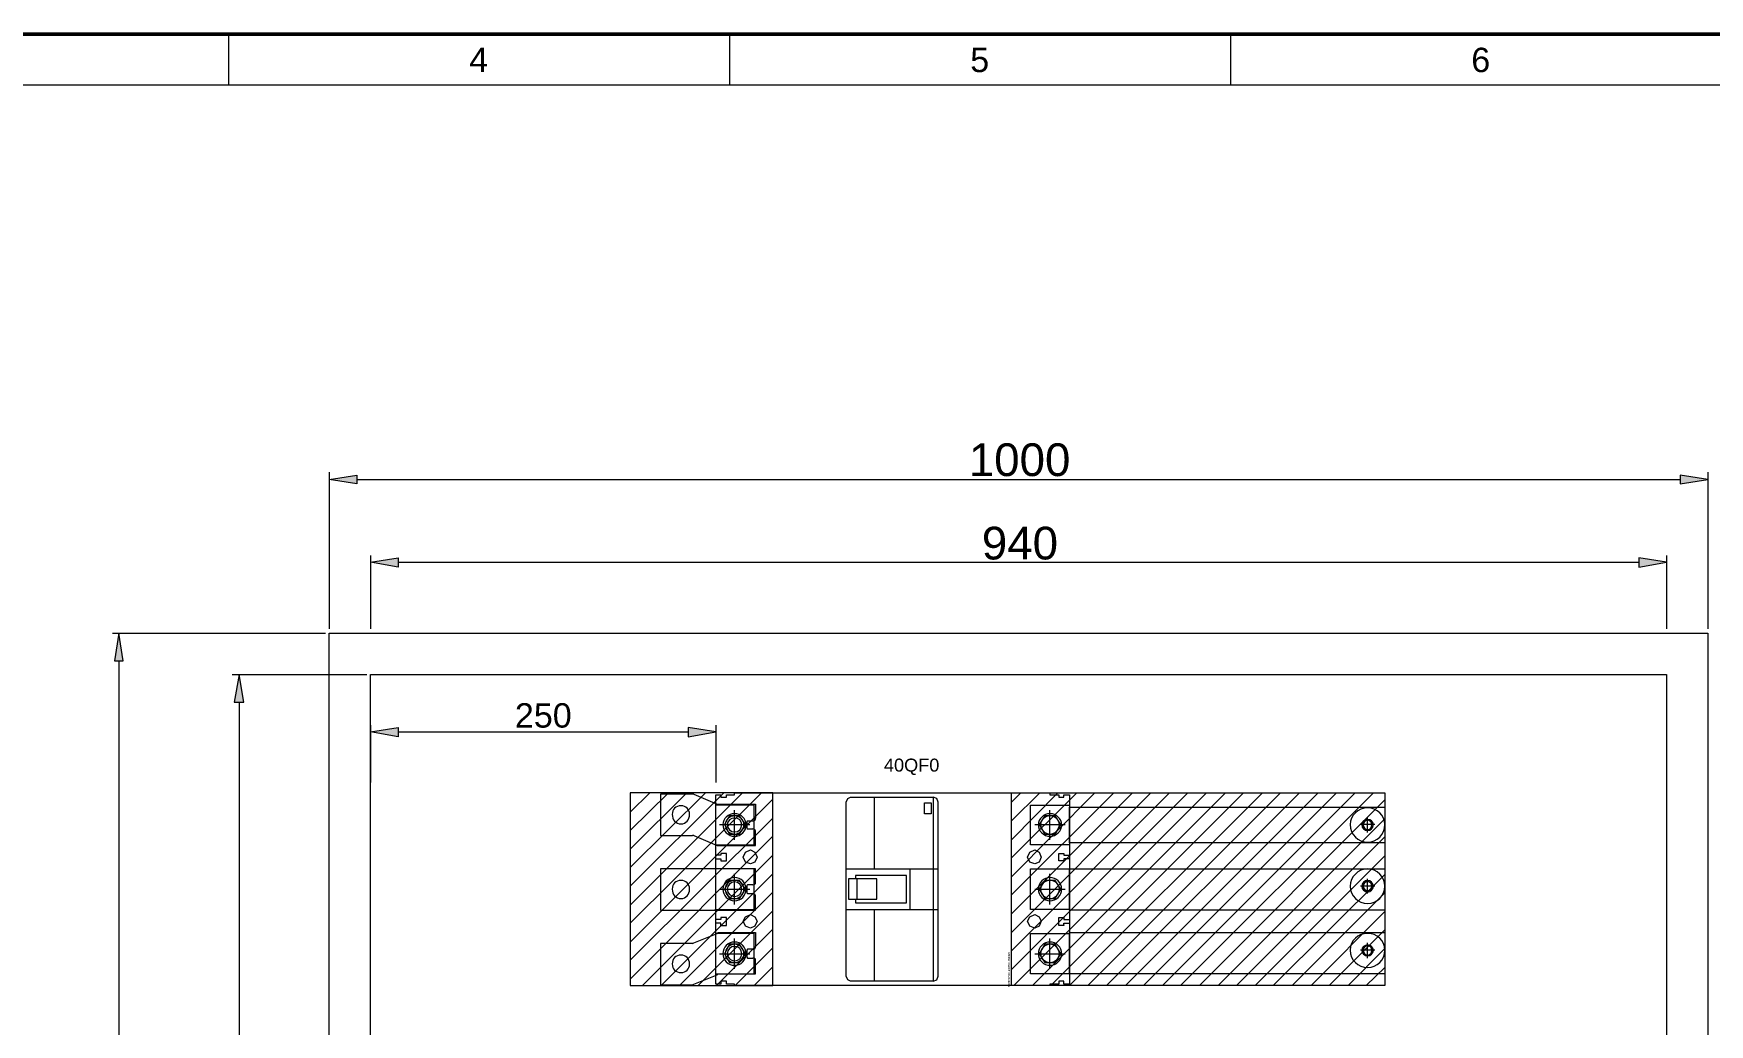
# Model space of a CAD drawing. Header units: millimetres. Extents: x 1004 to 59588, y 686 to 38112.
# Drawn here: x 17035 to 18395, y 2877 to 3680 of the extents above; entities that cross this region are included whole.
import ezdxf

# ---------------------------------------------------------------- set-up
doc = ezdxf.new("R2010")
doc.units = ezdxf.units.MM
doc.layers.add('PDF14_Geometry', color=7, linetype='Continuous')
doc.layers.add('PDF14_Text', color=7, linetype='Continuous')
doc.styles.add('PDF Arial', font='arial.ttf')

msp = doc.modelspace()

# ---------------------------------------------------------------- hatches: boundary and pattern name
at = {"layer": 'PDF14_Geometry', "transparency": 33554559}
for points in [[(17297.32, 3322.23), (17297.32, 3315.17), (17274.96, 3318.7), (17274.96, 3318.7)], [(18370.84, 3322.23), (18370.84, 3315.17), (18393.2, 3318.7), (18393.2, 3318.7)], [(17330.84, 3255.17), (17330.84, 3247.52), (17308.49, 3251.64), (17308.49, 3251.64)], [(18337.32, 3255.17), (18337.32, 3247.52), (18359.67, 3251.64), (18359.67, 3251.64)], [(17100.84, 3171.64), (17107.9, 3171.64), (17104.37, 3193.99), (17104.37, 3193.99)], [(17197.9, 3138.11), (17205.55, 3138.11), (17202.02, 3160.46), (17202.02, 3160.46)], [(17330.84, 3117.52), (17330.84, 3109.87), (17308.49, 3113.99), (17308.49, 3113.99)], [(17566.14, 3117.52), (17566.14, 3109.87), (17588.49, 3113.99), (17588.49, 3113.99)]]:
    msp.add_hatch(color=256, dxfattribs=at).paths.add_polyline_path(points)

# ---------------------------------------------------------------- linework, layer by layer
at = {"layer": 'PDF14_Geometry', "lineweight": 25}
for points in [[(19612.02, 3680.46), (15597.32, 3680.46), (15597.32, 921.05), (19612.02, 921.05)], [(19612.02, 3679.28), (15597.32, 3679.28)]]:
    msp.add_lwpolyline(points, close=True, dxfattribs=at)
at = {"layer": 'PDF14_Geometry', "lineweight": 13}
for points in [[(17193.2, 3679.28), (17193.2, 3638.7)], [(17599.67, 3679.28), (17599.67, 3638.7)], [(18006.14, 3679.28), (18006.14, 3638.7)], [(15597.32, 3638.7), (19612.02, 3638.7)]]:
    msp.add_lwpolyline(points, dxfattribs=at)
at = {"layer": 'PDF14_Geometry', "lineweight": 0}
for points in [[(17274.96, 3324.58), (17274.96, 3197.52)], [(17297.32, 3318.7), (18370.84, 3318.7)], [(18393.2, 3324.58), (18393.2, 3197.52)], [(17308.49, 3256.93), (17308.49, 3197.52)], [(17330.84, 3251.64), (18337.32, 3251.64)], [(18359.67, 3256.93), (18359.67, 3197.52)], [(17099.08, 3193.99), (17272.02, 3193.99)], [(17274.96, 1706.93), (17274.96, 1516.93), (17274.96, 3193.99), (18393.2, 3193.99), (18393.2, 1516.93), (17274.96, 1516.93), (18393.2, 1516.93), (17274.96, 1516.93), (17274.96, 3193.99), (18393.2, 3193.99), (18393.2, 1516.93), (18393.2, 1405.17), (17274.96, 1405.17), (17274.96, 1516.93), (17274.96, 1405.17)], [(17104.37, 3171.64), (17104.37, 1539.28)], [(17196.14, 3160.46), (17305.55, 3160.46)], [(17202.02, 3138.11), (17202.02, 1572.81)], [(17308.49, 3119.28), (17308.49, 3072.81)], [(17330.84, 3113.99), (17566.14, 3113.99)], [(17588.49, 3119.28), (17588.49, 3072.81)], [(17569.67, 3063.4), (17543.79, 3063.4), (17543.79, 3029.87), (17569.67, 3029.87)], [(17570.84, 3063.4), (17589.67, 3055.17)], [(17634.96, 2908.11), (17603.79, 2908.11), (17603.79, 2909.28), (17597.32, 2909.28), (17597.32, 2911.64), (17592.61, 2911.64), (17592.61, 2909.28), (17588.49, 2909.28), (17588.49, 2986.34), (17588.49, 3062.81), (17592.61, 3062.81), (17592.61, 3061.05), (17597.32, 3061.05), (17597.32, 3062.81), (17603.79, 3062.81), (17603.79, 3064.58), (17634.96, 3064.58), (17828.49, 3064.58), (17859.67, 3064.58), (17859.67, 3062.81), (17866.73, 3062.81), (17866.73, 3061.05), (17870.84, 3061.05), (17870.84, 3062.81), (17875.55, 3062.81), (17875.55, 2986.34), (17875.55, 2909.28), (17870.84, 2909.28), (17870.84, 2911.64), (17866.73, 2911.64), (17866.73, 2909.28), (17859.67, 2909.28), (17859.67, 2908.11), (17828.49, 2908.11), (17828.49, 3064.58)], [(17588.49, 3062.81), (17588.49, 3062.81)], [(17588.49, 3062.81), (17588.49, 3062.81)], [(17592.61, 3062.81), (17592.61, 3062.81)], [(17592.61, 3061.05), (17592.61, 3061.05)], [(17597.32, 3062.81), (17597.32, 3062.81)], [(17597.32, 3062.81), (17597.32, 3062.81)], [(17603.79, 3064.58), (17603.79, 3064.58)], [(17603.79, 3064.58), (17603.79, 3064.58)], [(17828.49, 2908.11), (17634.96, 2908.11), (17634.96, 3064.58)], [(17764.96, 2911.64), (17731.43, 2911.64), (17697.9, 2911.64), (17695.55, 2912.81), (17694.37, 2915.75), (17694.37, 3056.93), (17695.55, 3059.87), (17697.9, 3061.05), (17731.43, 3061.05), (17764.96, 3061.05)], [(17697.9, 3061.05), (17697.9, 3061.05)], [(17717.32, 3002.81), (17717.32, 3061.05)], [(17717.32, 3061.05), (17717.32, 3061.05)], [(17731.43, 3061.05), (17731.43, 3061.05)], [(17731.43, 3061.05), (17731.43, 3061.05)], [(17764.96, 3061.05), (17764.96, 3061.05)], [(17764.96, 3061.05), (17764.96, 3061.05)], [(17859.67, 3064.58), (17859.67, 3064.58)], [(17859.67, 3064.58), (17859.67, 3064.58)], [(17866.73, 3062.81), (17866.73, 3062.81)], [(17866.73, 3062.81), (17866.73, 3062.81)], [(17870.84, 3062.81), (17870.84, 3062.81)], [(17870.84, 3061.05), (17870.84, 3061.05)], [(17875.55, 3062.81), (17875.55, 3062.81)], [(17875.55, 3062.81), (17875.55, 3062.81)], [(17588.49, 3022.23), (17619.67, 3022.23), (17619.67, 3054.58), (17588.49, 3054.58)], [(17588.49, 3054.58), (17588.49, 3054.58)], [(17590.84, 3055.17), (17620.84, 3055.17), (17620.84, 3043.99)], [(17603.79, 3026.34), (17603.79, 3050.46)], [(17619.67, 3054.58), (17619.67, 3054.58)], [(17757.9, 3056.34), (17757.9, 3056.34)], [(17763.2, 3056.34), (17763.2, 3056.34)], [(17763.2, 3056.34), (17763.2, 3056.34)], [(17763.2, 3047.52), (17763.2, 3047.52)], [(17875.55, 3022.23), (17843.79, 3022.23), (17843.79, 3054.58), (17875.55, 3054.58)], [(17843.79, 3054.58), (17843.79, 3054.58)], [(17859.67, 3026.34), (17859.67, 3050.46)], [(17875.55, 3054.58), (17875.55, 3054.58)], [(17590.84, 3021.64), (17620.84, 3021.64), (17620.84, 3032.81)], [(17591.43, 3038.7), (17616.14, 3038.7)], [(17613.79, 3041.05), (17613.79, 3035.75)], [(17614.37, 3041.64), (17618.49, 3041.64)], [(17614.37, 3035.17), (17618.49, 3035.17)], [(17618.49, 3035.17), (17618.49, 3035.17)], [(17847.32, 3038.7), (17872.02, 3038.7)], [(18123.2, 3038.7), (18111.43, 3038.7)], [(18117.32, 3032.23), (18117.32, 3044.58)], [(17570.84, 3029.87), (17589.67, 3021.64)], [(17588.49, 3022.23), (17588.49, 3022.23)], [(17875.55, 3022.23), (17875.55, 3022.23)], [(17588.49, 3011.05), (17592.61, 3011.05), (17592.61, 3009.28), (17597.32, 3009.28), (17597.32, 3012.23), (17597.32, 3015.17), (17592.61, 3015.17), (17592.61, 3013.99), (17588.49, 3013.99)], [(17588.49, 3013.99), (17588.49, 3013.99)], [(17588.49, 3011.05), (17588.49, 3011.05)], [(17592.61, 3015.17), (17592.61, 3015.17)], [(17592.61, 3013.99), (17592.61, 3013.99)], [(17592.61, 3011.05), (17592.61, 3011.05)], [(17592.61, 3009.28), (17592.61, 3009.28)], [(17597.32, 3012.23), (17597.32, 3012.23)], [(17597.32, 3012.23), (17597.32, 3012.23)], [(17616.73, 3018.11), (17616.73, 3018.11)], [(17847.32, 3018.11), (17847.32, 3018.11)], [(17875.55, 3011.05), (17870.84, 3011.05), (17870.84, 3009.28), (17866.73, 3009.28), (17866.73, 3012.23), (17866.73, 3015.17), (17870.84, 3015.17), (17870.84, 3013.99), (17875.55, 3013.99)], [(17866.73, 3012.23), (17866.73, 3012.23)], [(17866.73, 3012.23), (17866.73, 3012.23)], [(17870.84, 3015.17), (17870.84, 3015.17)], [(17870.84, 3013.99), (17870.84, 3013.99)], [(17870.84, 3011.05), (17870.84, 3011.05)], [(17870.84, 3009.28), (17870.84, 3009.28)], [(17875.55, 3013.99), (17875.55, 3013.99)], [(17875.55, 3011.05), (17875.55, 3011.05)], [(17620.84, 2991.64), (17620.84, 3002.81), (17543.79, 3002.81), (17543.79, 2969.28), (17620.84, 2969.28), (17620.84, 2980.46)], [(17587.9, 2969.87), (17619.67, 2969.87), (17619.67, 2986.34), (17619.67, 3002.81), (17587.9, 3002.81)], [(17587.9, 3002.81), (17587.9, 3002.81)], [(17603.79, 2973.99), (17603.79, 2998.7)], [(17619.67, 3002.81), (17619.67, 3002.81)], [(17694.37, 3002.81), (17769.08, 3002.81)], [(17702.02, 2978.11), (17702.02, 2975.17), (17743.2, 2975.17), (17743.2, 2986.34), (17743.2, 2997.52), (17702.02, 2997.52), (17702.02, 2994.58)], [(17703.2, 2978.11), (17703.2, 2986.34), (17703.2, 2994.58)], [(17746.14, 2969.87), (17746.14, 2986.34), (17746.14, 3002.81)], [(17746.14, 3002.81), (17746.14, 3002.81)], [(17875.55, 2969.87), (17843.79, 2969.87), (17843.79, 2986.34), (17843.79, 3002.81), (17875.55, 3002.81)], [(17843.79, 3002.81), (17843.79, 3002.81)], [(17859.67, 2973.99), (17859.67, 2998.7)], [(17875.55, 3002.81), (17875.55, 3002.81)], [(18117.32, 2982.81), (18117.32, 2994.58)], [(17591.43, 2986.34), (17616.14, 2986.34)], [(17618.49, 2989.87), (17614.37, 2989.87), (17613.79, 2989.28), (17613.79, 2983.4), (17614.37, 2982.81), (17618.49, 2982.81)], [(17618.49, 2982.81), (17618.49, 2982.81)], [(17696.14, 2978.11), (17696.14, 2978.11)], [(17703.2, 2978.11), (17703.2, 2978.11)], [(17719.08, 2978.11), (17719.08, 2978.11)], [(17719.08, 2978.11), (17719.08, 2978.11)], [(17847.32, 2986.34), (17872.02, 2986.34)], [(18123.2, 2988.7), (18111.43, 2988.7)], [(17587.9, 2969.87), (17587.9, 2969.87)], [(17616.73, 2965.75), (17616.73, 2965.75)], [(17619.67, 2969.87), (17619.67, 2969.87)], [(17694.37, 2969.87), (17769.08, 2969.87)], [(17702.02, 2975.17), (17702.02, 2975.17)], [(17702.02, 2975.17), (17702.02, 2975.17)], [(17717.32, 2911.64), (17717.32, 2969.87)], [(17743.2, 2975.17), (17743.2, 2975.17)], [(17746.14, 2969.87), (17746.14, 2969.87)], [(17843.79, 2969.87), (17843.79, 2969.87)], [(17847.32, 2965.75), (17847.32, 2965.75)], [(17875.55, 2969.87), (17875.55, 2969.87)], [(17570.84, 2942.81), (17589.67, 2950.46)], [(17592.61, 2957.52), (17592.61, 2956.93), (17597.32, 2956.93), (17597.32, 2960.46), (17597.32, 2963.4), (17592.61, 2963.4), (17592.61, 2961.64), (17588.49, 2961.64)], [(17588.49, 2961.64), (17588.49, 2961.64)], [(17592.61, 2956.93), (17592.61, 2958.7), (17588.49, 2958.7)], [(17588.49, 2958.7), (17588.49, 2958.7)], [(17588.49, 2917.52), (17619.67, 2917.52), (17619.67, 2950.46), (17588.49, 2950.46)], [(17588.49, 2950.46), (17588.49, 2950.46)], [(17590.84, 2951.05), (17620.84, 2951.05), (17620.84, 2939.87)], [(17592.61, 2963.4), (17592.61, 2963.4)], [(17592.61, 2961.64), (17592.61, 2961.64)], [(17592.61, 2958.7), (17592.61, 2958.7)], [(17597.32, 2960.46), (17597.32, 2960.46)], [(17597.32, 2960.46), (17597.32, 2960.46)], [(17875.55, 2917.52), (17843.79, 2917.52), (17843.79, 2950.46), (17875.55, 2950.46)], [(17870.84, 2957.52), (17870.84, 2956.93), (17866.73, 2956.93), (17866.73, 2960.46), (17866.73, 2963.4), (17870.84, 2963.4), (17870.84, 2961.64), (17875.55, 2961.64)], [(17866.73, 2960.46), (17866.73, 2960.46)], [(17866.73, 2960.46), (17866.73, 2960.46)], [(17870.84, 2963.4), (17870.84, 2963.4)], [(17870.84, 2961.64), (17870.84, 2961.64)], [(17870.84, 2956.93), (17870.84, 2958.7), (17875.55, 2958.7)], [(17870.84, 2958.7), (17870.84, 2958.7)], [(17875.55, 2961.64), (17875.55, 2961.64)], [(17875.55, 2958.7), (17875.55, 2958.7)], [(17875.55, 2950.46), (17875.55, 2950.46)], [(17569.67, 2942.23), (17543.79, 2942.23), (17543.79, 2908.7), (17569.67, 2908.7)], [(17603.79, 2921.64), (17603.79, 2946.34)], [(17618.49, 2937.52), (17614.37, 2937.52), (17613.79, 2936.93), (17613.79, 2931.05), (17614.37, 2930.46), (17618.49, 2930.46)], [(17859.67, 2921.64), (17859.67, 2946.34)], [(18123.2, 2936.93), (18111.43, 2936.93)], [(18117.32, 2930.46), (18117.32, 2942.81)], [(17590.84, 2917.52), (17620.84, 2917.52), (17620.84, 2928.7)], [(17591.43, 2933.99), (17616.14, 2933.99)], [(17618.49, 2930.46), (17618.49, 2930.46)], [(17847.32, 2933.99), (17872.02, 2933.99)], [(17570.84, 2909.28), (17589.67, 2916.93)], [(17588.49, 2917.52), (17588.49, 2917.52)], [(17592.61, 2911.64), (17592.61, 2911.64)], [(17619.67, 2917.52), (17619.67, 2917.52)], [(17697.9, 2911.64), (17697.9, 2911.64)], [(17717.32, 2911.64), (17717.32, 2911.64)], [(17731.43, 2911.64), (17731.43, 2911.64)], [(17731.43, 2911.64), (17731.43, 2911.64)], [(17769.08, 2915.75), (17769.08, 2915.75)], [(17843.79, 2917.52), (17843.79, 2917.52)], [(17870.84, 2911.64), (17870.84, 2911.64)], [(17875.55, 2917.52), (17875.55, 2917.52)], [(17588.49, 2909.28), (17588.49, 2909.28)], [(17588.49, 2909.28), (17588.49, 2909.28)], [(17592.61, 2909.28), (17592.61, 2909.28)], [(17597.32, 2909.28), (17597.32, 2909.28)], [(17597.32, 2909.28), (17597.32, 2909.28)], [(17603.79, 2908.11), (17603.79, 2908.11)], [(17603.79, 2908.11), (17603.79, 2908.11)], [(17859.67, 2908.11), (17859.67, 2908.11)], [(17859.67, 2908.11), (17859.67, 2908.11)], [(17866.73, 2909.28), (17866.73, 2909.28)], [(17866.73, 2909.28), (17866.73, 2909.28)], [(17870.84, 2909.28), (17870.84, 2909.28)], [(17875.55, 2909.28), (17875.55, 2909.28)], [(17875.55, 2909.28), (17875.55, 2909.28)]]:
    msp.add_lwpolyline(points, dxfattribs=at)
for points in [[(17297.32, 3322.23), (17297.32, 3315.17), (17274.96, 3318.7)], [(18393.2, 3318.7), (18370.84, 3322.23), (18370.84, 3315.17)], [(17330.84, 3255.17), (17330.84, 3247.52), (17308.49, 3251.64)], [(18359.67, 3251.64), (18337.32, 3255.17), (18337.32, 3247.52)], [(17100.84, 3171.64), (17107.9, 3171.64), (17104.37, 3193.99)], [(17197.9, 3138.11), (17205.55, 3138.11), (17202.02, 3160.46)], [(17308.49, 1550.46), (17308.49, 3160.46), (18359.67, 3160.46), (18359.67, 1550.46)], [(17330.84, 3117.52), (17330.84, 3109.87), (17308.49, 3113.99)], [(17588.49, 3113.99), (17566.14, 3117.52), (17566.14, 3109.87)], [(17767.9, 3059.87), (17764.96, 3061.05), (17764.96, 2911.64), (17767.9, 2912.81), (17769.08, 2915.75), (17769.08, 3056.93)], [(17612.61, 3038.7), (17607.9, 3045.75), (17599.67, 3045.75), (17595.55, 3038.7), (17599.67, 3031.05), (17607.9, 3031.05)], [(17763.2, 3056.34), (17763.2, 3047.52), (17757.9, 3047.52), (17757.9, 3056.34)], [(17863.79, 3031.05), (17868.49, 3038.7), (17863.79, 3045.75), (17855.55, 3045.75), (17850.84, 3038.7), (17855.55, 3031.05)], [(18131.43, 3052.81), (18131.43, 3023.99), (17875.55, 3023.99), (17875.55, 3052.81)], [(18117.32, 3042.81), (18113.79, 3040.46), (18113.79, 3036.34), (18117.32, 3033.99), (18120.84, 3036.34), (18120.84, 3040.46)], [(17620.26, 3016.34), (17622.02, 3012.23), (17620.26, 3008.11), (17616.73, 3006.93), (17612.61, 3008.11), (17610.84, 3012.23), (17612.61, 3016.34), (17616.73, 3018.11)], [(17850.84, 3016.34), (17852.61, 3012.23), (17850.84, 3008.11), (17847.32, 3006.93), (17843.2, 3008.11), (17841.43, 3012.23), (17843.2, 3016.34), (17847.32, 3018.11)], [(17612.61, 2986.34), (17607.9, 2993.4), (17599.67, 2993.4), (17595.55, 2986.34), (17599.67, 2978.7), (17607.9, 2978.7)], [(17719.08, 2978.11), (17719.08, 2986.34), (17719.08, 2994.58), (17696.14, 2994.58), (17696.14, 2986.34), (17696.14, 2978.11)], [(17863.79, 2978.7), (17868.49, 2986.34), (17863.79, 2993.4), (17855.55, 2993.4), (17850.84, 2986.34), (17855.55, 2978.7)], [(17875.55, 2969.28), (17875.55, 3002.81), (18131.43, 3002.81), (18131.43, 2969.28)], [(18117.32, 2992.81), (18113.79, 2991.05), (18113.79, 2986.93), (18117.32, 2984.58), (18120.84, 2986.93), (18120.84, 2991.05)], [(17620.26, 2963.99), (17622.02, 2960.46), (17620.26, 2956.34), (17616.73, 2954.58), (17612.61, 2956.34), (17610.84, 2960.46), (17612.61, 2963.99), (17616.73, 2965.75)], [(17850.84, 2963.99), (17852.61, 2960.46), (17850.84, 2956.34), (17847.32, 2954.58), (17843.2, 2956.34), (17841.43, 2960.46), (17843.2, 2963.99), (17847.32, 2965.75)], [(17875.55, 2917.52), (17875.55, 2951.05), (18131.43, 2951.05), (18131.43, 2917.52)], [(17607.9, 2926.93), (17612.61, 2933.99), (17607.9, 2941.64), (17599.67, 2941.64), (17595.55, 2933.99), (17599.67, 2926.93)], [(17868.49, 2933.99), (17863.79, 2941.64), (17855.55, 2941.64), (17850.84, 2933.99), (17855.55, 2926.93), (17863.79, 2926.93)], [(18117.32, 2941.05), (18113.79, 2938.7), (18113.79, 2934.58), (18117.32, 2932.23), (18120.84, 2934.58), (18120.84, 2938.7)]]:
    msp.add_lwpolyline(points, close=True, dxfattribs=at)
at = {"layer": 'PDF14_Geometry', "lineweight": 15}
for points in [[(17519.67, 3064.58), (17519.08, 3063.99)], [(17519.08, 3048.7), (17534.96, 3064.58)], [(17550.26, 3064.58), (17519.08, 3033.99)], [(17564.96, 3064.58), (17519.08, 3018.7)], [(17519.08, 3003.99), (17580.26, 3064.58)], [(17594.96, 3064.58), (17519.08, 2988.7)], [(17610.26, 3064.58), (17519.08, 2973.4)], [(17519.08, 2958.7), (17625.55, 3064.58)], [(17519.08, 2943.4), (17634.96, 3059.28)], [(17836.14, 3064.58), (17828.49, 3056.93)], [(17851.43, 3064.58), (17828.49, 3041.64)], [(17866.14, 3064.58), (17828.49, 3026.34)], [(17881.43, 3064.58), (17828.49, 3011.64)], [(17896.14, 3064.58), (17828.49, 2996.34)], [(17911.43, 3064.58), (17828.49, 2981.64)], [(17926.73, 3064.58), (17828.49, 2966.34)], [(17941.43, 3064.58), (17828.49, 2951.05)], [(17956.73, 3064.58), (17828.49, 2936.34)], [(17971.43, 3064.58), (17828.49, 2921.05)], [(17830.26, 2908.11), (17986.73, 3064.58)], [(18002.02, 3064.58), (17845.55, 2908.11)], [(17860.26, 2908.11), (18016.73, 3064.58)], [(18032.02, 3064.58), (17875.55, 2908.11)], [(18046.73, 3064.58), (17890.26, 2908.11)], [(18062.02, 3064.58), (17905.55, 2908.11)], [(18077.32, 3064.58), (17920.84, 2908.11)], [(17935.55, 2908.11), (18092.02, 3064.58)], [(18107.32, 3064.58), (17950.84, 2908.11)], [(18122.02, 3064.58), (17965.55, 2908.11)], [(17980.84, 2908.11), (18131.43, 3058.7)], [(17634.96, 3043.99), (17519.08, 2928.7)], [(17996.14, 2908.11), (18131.43, 3043.4)], [(17519.08, 2913.4), (17634.96, 3029.28)], [(18131.43, 3028.7), (18010.84, 2908.11)], [(17529.08, 2908.11), (17634.96, 3013.99)], [(18131.43, 3013.4), (18026.14, 2908.11)], [(17634.96, 2998.7), (17544.37, 2908.11)], [(18131.43, 2998.11), (18040.84, 2908.11)], [(17634.96, 2983.99), (17559.08, 2908.11)], [(18131.43, 2983.4), (18056.14, 2908.11)], [(17634.96, 2968.7), (17574.37, 2908.11)], [(18071.43, 2908.11), (18131.43, 2968.11)], [(17634.96, 2953.99), (17589.08, 2908.11)], [(18131.43, 2953.4), (18086.14, 2908.11)], [(17634.96, 2938.7), (17604.37, 2908.11)], [(18131.43, 2938.11), (18101.43, 2908.11)], [(17619.67, 2908.11), (17634.96, 2923.4)], [(18131.43, 2922.81), (18116.14, 2908.11)], [(17634.96, 2908.7), (17634.37, 2908.11)]]:
    msp.add_lwpolyline(points, dxfattribs=at)
for points in [[(17634.96, 2908.11), (17634.96, 3064.58), (17519.08, 3064.58), (17519.08, 2908.11)], [(17828.49, 2908.11), (17828.49, 3064.58), (18131.43, 3064.58), (18131.43, 2908.11)]]:
    msp.add_lwpolyline(points, close=True, dxfattribs=at)
at = {"layer": 'PDF14_Geometry', "lineweight": 0}
for points in [[(17594.37, 3038.7, 0.421875), (17603.79, 3029.28, 0.421875), (17613.2, 3038.7)], [(17850.26, 3038.7, 0.421875), (17859.67, 3029.28, 0.421875), (17869.08, 3038.7)]]:
    msp.add_lwpolyline(points, format="xyb", dxfattribs=at)
for points in [[(17603.79, 2995.75, 0.421875), (17594.37, 2986.34, 0.421875), (17603.79, 2976.93, 0.421875), (17613.2, 2986.34, 0.421875)], [(17859.67, 2995.75, 0.421875), (17850.26, 2986.34, 0.421875), (17859.67, 2976.93, 0.421875), (17869.08, 2986.34, 0.421875)], [(18131.43, 2988.7, 0.40625), (18117.32, 3002.81, 0.40625), (18103.2, 2988.7, 0.40625), (18117.32, 2974.58, 0.40625)], [(17603.79, 2943.4, 0.421875), (17594.37, 2933.99, 0.421875), (17603.79, 2924.58, 0.421875), (17613.2, 2933.99, 0.421875)], [(17859.67, 2943.4, 0.421875), (17850.26, 2933.99, 0.421875), (17859.67, 2924.58, 0.421875), (17869.08, 2933.99, 0.421875)]]:
    msp.add_lwpolyline(points, format="xyb", close=True, dxfattribs=at)
for points in [[(17570.84, 3063.4), (17570.26, 3063.4), (17570.26, 3063.4), (17569.67, 3063.4)], [(17560.26, 3053.99), (17556.14, 3053.99), (17553.2, 3051.05), (17553.2, 3046.93)], [(17553.2, 3046.93), (17553.2, 3042.81), (17556.14, 3039.28), (17560.26, 3039.28)], [(17567.32, 3046.93), (17567.32, 3051.05), (17564.37, 3053.99), (17560.26, 3053.99)], [(17560.26, 3039.28), (17564.37, 3039.28), (17567.32, 3042.81), (17567.32, 3046.93)], [(17589.67, 3055.17), (17590.26, 3055.17), (17590.84, 3055.17), (17590.84, 3055.17)], [(17603.79, 3047.52), (17598.49, 3047.52), (17594.37, 3043.4), (17594.37, 3038.7)], [(17603.79, 3045.75), (17599.67, 3045.75), (17596.14, 3042.23), (17596.14, 3038.7)], [(17613.2, 3038.7), (17613.2, 3043.4), (17609.08, 3047.52), (17603.79, 3047.52)], [(17611.43, 3038.7), (17611.43, 3042.23), (17607.9, 3045.75), (17603.79, 3045.75)], [(17859.67, 3047.52), (17854.37, 3047.52), (17850.26, 3043.4), (17850.26, 3038.7)], [(17859.67, 3045.75), (17855.55, 3045.75), (17852.02, 3042.23), (17852.02, 3038.7)], [(17869.08, 3038.7), (17869.08, 3043.4), (17864.96, 3047.52), (17859.67, 3047.52)], [(17867.32, 3038.7), (17867.32, 3042.23), (17863.79, 3045.75), (17859.67, 3045.75)], [(18117.32, 3052.23), (18109.67, 3052.23), (18103.2, 3046.34), (18103.2, 3038.7)], [(18131.43, 3038.7), (18131.43, 3046.34), (18124.96, 3052.23), (18117.32, 3052.23)], [(17596.14, 3038.7), (17596.14, 3034.58), (17599.67, 3031.05), (17603.79, 3031.05)], [(17603.79, 3043.99), (17600.84, 3043.99), (17597.9, 3041.64), (17597.9, 3038.7)], [(17597.9, 3038.7), (17597.9, 3035.17), (17600.84, 3032.81), (17603.79, 3032.81)], [(17609.67, 3038.7), (17609.67, 3041.64), (17607.32, 3043.99), (17603.79, 3043.99)], [(17603.79, 3031.05), (17607.9, 3031.05), (17611.43, 3034.58), (17611.43, 3038.7)], [(17603.79, 3032.81), (17607.32, 3032.81), (17609.67, 3035.17), (17609.67, 3038.7)], [(17614.37, 3041.64), (17614.37, 3041.64), (17613.79, 3041.64), (17613.79, 3041.05)], [(17613.79, 3035.75), (17613.79, 3035.17), (17614.37, 3035.17), (17614.37, 3035.17)], [(17618.49, 3041.64), (17619.67, 3041.64), (17620.84, 3042.81), (17620.84, 3043.99)], [(17620.84, 3032.81), (17620.84, 3033.99), (17619.67, 3035.17), (17618.49, 3035.17)], [(17852.02, 3038.7), (17852.02, 3034.58), (17855.55, 3031.05), (17859.67, 3031.05)], [(17859.67, 3031.05), (17863.79, 3031.05), (17867.32, 3034.58), (17867.32, 3038.7)], [(18103.2, 3038.7), (18103.2, 3030.46), (18109.67, 3024.58), (18117.32, 3024.58)], [(18117.32, 3042.81), (18114.96, 3042.81), (18112.61, 3041.05), (18112.61, 3038.7)], [(18112.61, 3038.7), (18112.61, 3035.75), (18114.96, 3033.99), (18117.32, 3033.99)], [(18117.32, 3042.23), (18115.55, 3042.23), (18113.79, 3040.46), (18113.79, 3038.7)], [(18113.79, 3038.7), (18113.79, 3036.34), (18115.55, 3034.58), (18117.32, 3034.58)], [(18122.02, 3038.7), (18122.02, 3041.05), (18119.67, 3042.81), (18117.32, 3042.81)], [(18120.84, 3038.7), (18120.84, 3040.46), (18119.67, 3042.23), (18117.32, 3042.23)], [(18117.32, 3033.99), (18119.67, 3033.99), (18122.02, 3035.75), (18122.02, 3038.7)], [(18117.32, 3034.58), (18119.67, 3034.58), (18120.84, 3036.34), (18120.84, 3038.7)], [(18117.32, 3024.58), (18124.96, 3024.58), (18131.43, 3030.46), (18131.43, 3038.7)], [(17570.84, 3029.87), (17570.26, 3029.87), (17570.26, 3029.87), (17569.67, 3029.87)], [(17589.67, 3021.64), (17590.26, 3021.64), (17590.84, 3021.64), (17590.84, 3021.64)], [(17560.26, 2993.4), (17556.14, 2993.4), (17553.2, 2990.46), (17553.2, 2986.34)], [(17567.32, 2986.34), (17567.32, 2990.46), (17564.37, 2993.4), (17560.26, 2993.4)], [(17603.79, 2993.4), (17599.67, 2993.4), (17596.14, 2990.46), (17596.14, 2986.34)], [(17603.79, 2992.23), (17600.84, 2992.23), (17597.9, 2989.28), (17597.9, 2986.34)], [(17611.43, 2986.34), (17611.43, 2990.46), (17607.9, 2993.4), (17603.79, 2993.4)], [(17609.67, 2986.34), (17609.67, 2989.28), (17607.32, 2992.23), (17603.79, 2992.23)], [(17618.49, 2989.87), (17619.67, 2989.87), (17620.84, 2990.46), (17620.84, 2991.64)], [(17859.67, 2993.4), (17855.55, 2993.4), (17852.02, 2990.46), (17852.02, 2986.34)], [(17867.32, 2986.34), (17867.32, 2990.46), (17863.79, 2993.4), (17859.67, 2993.4)], [(18117.32, 2993.4), (18114.96, 2993.4), (18112.61, 2991.05), (18112.61, 2988.7)], [(18117.32, 2992.23), (18115.55, 2992.23), (18113.79, 2991.05), (18113.79, 2988.7)], [(18122.02, 2988.7), (18122.02, 2991.05), (18119.67, 2993.4), (18117.32, 2993.4)], [(18120.84, 2988.7), (18120.84, 2991.05), (18119.67, 2992.23), (18117.32, 2992.23)], [(17553.2, 2986.34), (17553.2, 2982.23), (17556.14, 2978.7), (17560.26, 2978.7)], [(17560.26, 2978.7), (17564.37, 2978.7), (17567.32, 2982.23), (17567.32, 2986.34)], [(17596.14, 2986.34), (17596.14, 2982.23), (17599.67, 2978.7), (17603.79, 2978.7)], [(17597.9, 2986.34), (17597.9, 2982.81), (17600.84, 2980.46), (17603.79, 2980.46)], [(17603.79, 2978.7), (17607.9, 2978.7), (17611.43, 2982.23), (17611.43, 2986.34)], [(17603.79, 2980.46), (17607.32, 2980.46), (17609.67, 2982.81), (17609.67, 2986.34)], [(17620.84, 2980.46), (17620.84, 2981.64), (17619.67, 2982.81), (17618.49, 2982.81)], [(17852.02, 2986.34), (17852.02, 2982.23), (17855.55, 2978.7), (17859.67, 2978.7)], [(17859.67, 2978.7), (17863.79, 2978.7), (17867.32, 2982.23), (17867.32, 2986.34)], [(18112.61, 2988.7), (18112.61, 2986.34), (18114.96, 2983.99), (18117.32, 2983.99)], [(18113.79, 2988.7), (18113.79, 2986.93), (18115.55, 2985.17), (18117.32, 2985.17)], [(18117.32, 2983.99), (18119.67, 2983.99), (18122.02, 2986.34), (18122.02, 2988.7)], [(18117.32, 2985.17), (18119.67, 2985.17), (18120.84, 2986.93), (18120.84, 2988.7)], [(17590.84, 2951.05), (17590.84, 2951.05), (17590.26, 2951.05), (17589.67, 2950.46)], [(18117.32, 2950.46), (18109.67, 2950.46), (18103.2, 2944.58), (18103.2, 2936.93)], [(18131.43, 2936.93), (18131.43, 2944.58), (18124.96, 2950.46), (18117.32, 2950.46)], [(17569.67, 2942.23), (17570.26, 2942.23), (17570.26, 2942.81), (17570.84, 2942.81)], [(17603.79, 2941.64), (17599.67, 2941.64), (17596.14, 2938.11), (17596.14, 2933.99)], [(17603.79, 2939.87), (17600.84, 2939.87), (17597.9, 2937.52), (17597.9, 2933.99)], [(17611.43, 2933.99), (17611.43, 2938.11), (17607.9, 2941.64), (17603.79, 2941.64)], [(17609.67, 2933.99), (17609.67, 2937.52), (17607.32, 2939.87), (17603.79, 2939.87)], [(17618.49, 2937.52), (17619.67, 2937.52), (17620.84, 2938.7), (17620.84, 2939.87)], [(17859.67, 2941.64), (17855.55, 2941.64), (17852.02, 2938.11), (17852.02, 2933.99)], [(17867.32, 2933.99), (17867.32, 2938.11), (17863.79, 2941.64), (17859.67, 2941.64)], [(18103.2, 2936.93), (18103.2, 2928.7), (18109.67, 2922.81), (18117.32, 2922.81)], [(18117.32, 2941.05), (18114.96, 2941.05), (18112.61, 2939.28), (18112.61, 2936.93)], [(18112.61, 2936.93), (18112.61, 2933.99), (18114.96, 2932.23), (18117.32, 2932.23)], [(18117.32, 2940.46), (18115.55, 2940.46), (18113.79, 2938.7), (18113.79, 2936.93)], [(18113.79, 2936.93), (18113.79, 2934.58), (18115.55, 2932.81), (18117.32, 2932.81)], [(18122.02, 2936.93), (18122.02, 2939.28), (18119.67, 2941.05), (18117.32, 2941.05)], [(18120.84, 2936.93), (18120.84, 2938.7), (18119.67, 2940.46), (18117.32, 2940.46)], [(18117.32, 2932.23), (18119.67, 2932.23), (18122.02, 2933.99), (18122.02, 2936.93)], [(18117.32, 2932.81), (18119.67, 2932.81), (18120.84, 2934.58), (18120.84, 2936.93)], [(18117.32, 2922.81), (18124.96, 2922.81), (18131.43, 2928.7), (18131.43, 2936.93)], [(17560.26, 2932.81), (17556.14, 2932.81), (17553.2, 2929.87), (17553.2, 2925.75)], [(17553.2, 2925.75), (17553.2, 2921.64), (17556.14, 2918.7), (17560.26, 2918.7)], [(17567.32, 2925.75), (17567.32, 2929.87), (17564.37, 2932.81), (17560.26, 2932.81)], [(17560.26, 2918.7), (17564.37, 2918.7), (17567.32, 2921.64), (17567.32, 2925.75)], [(17596.14, 2933.99), (17596.14, 2929.87), (17599.67, 2926.93), (17603.79, 2926.93)], [(17597.9, 2933.99), (17597.9, 2931.05), (17600.84, 2928.11), (17603.79, 2928.11)], [(17603.79, 2926.93), (17607.9, 2926.93), (17611.43, 2929.87), (17611.43, 2933.99)], [(17603.79, 2928.11), (17607.32, 2928.11), (17609.67, 2931.05), (17609.67, 2933.99)], [(17620.84, 2928.7), (17620.84, 2929.87), (17619.67, 2930.46), (17618.49, 2930.46)], [(17852.02, 2933.99), (17852.02, 2929.87), (17855.55, 2926.93), (17859.67, 2926.93)], [(17859.67, 2926.93), (17863.79, 2926.93), (17867.32, 2929.87), (17867.32, 2933.99)], [(17590.84, 2917.52), (17590.84, 2917.52), (17590.26, 2917.52), (17589.67, 2916.93)], [(17569.67, 2908.7), (17570.26, 2908.7), (17570.26, 2909.28), (17570.84, 2909.28)]]:
    msp.add_open_spline(points, degree=3, dxfattribs=at)

# ---------------------------------------------------------------- texts
at = {"layer": 'PDF14_Text', "attachment_point": 7, "style": 'PDF Arial'}
for s, insert, char_height in [('4', (17388.5, 3649.28), 19.79), ('5', (17794.97, 3648.87), 19.79), ('6', (18201.44, 3648.87), 19.79), ('1000', (17793.79, 3321.08), 26.527), ('940', (17804.38, 3253.43), 26.527), ('250', (17425.55, 3117.1), 19.79), ('40QF0', (17724.96, 3078.82), 10.527)]:
    msp.add_mtext(s, dxfattribs=dict(at, insert=insert, char_height=char_height))
at = {"layer": 'PDF14_Text', "insert": (17825.55, 2934.97), "char_height": 1.6843, "attachment_point": 7, "rotation": 270.05735, "style": 'PDF Arial'}
msp.add_mtext('MERLIN GERIN EZC400N', dxfattribs=at)

doc.saveas('drawing.dxf')
